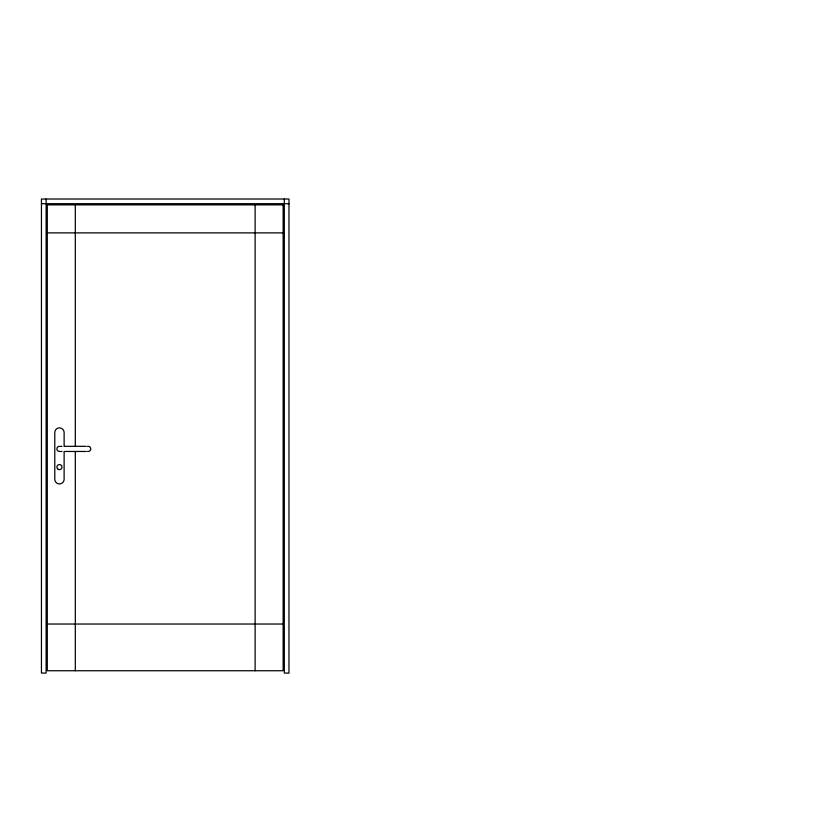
<?xml version="1.0" encoding="UTF-8"?>
<svg xmlns="http://www.w3.org/2000/svg" width="829" height="829" viewBox="0 0 829 829"><rect width="100%" height="100%" fill="white"/><g stroke="black" fill="none" stroke-linecap="round" stroke-linejoin="round"><path stroke-width="1.24" d="M41.45 203.696L288.979 203.696M47.284 232.887L283.145 232.887M60.921 446.323L61.968 446.323M64.465 446.323L86.216 446.323M60.921 451.463L61.968 451.463M64.465 451.463L86.216 451.463M47.284 624.03L283.145 624.03M284.316 199.022L284.316 673.075L288.979 673.075L288.979 199.022L41.45 199.022L41.45 673.075L46.123 673.075L46.123 199.022M255.125 204.856L255.125 670.734M75.315 204.856L75.315 446.593M75.315 451.774L75.315 670.734M64.123 446.427L64.123 432.541A4.673 4.673 0 0 0 59.45 427.878A4.673 4.673 0 0 0 54.787 432.541L54.787 479.245A4.673 4.673 0 0 0 59.45 483.918A4.673 4.673 0 0 0 64.123 479.245L64.123 451.473M60.123 451.37A2.57 2.57 0 0 1 56.88 448.893A2.57 2.57 0 0 1 60.123 446.406M87.511 446.406A2.57 2.57 0 0 1 90.744 448.893A2.57 2.57 0 0 1 87.511 451.37M283.145 204.856L47.284 204.856L47.284 670.734L283.145 670.734L283.145 204.856M58.165 469.328A2.57 2.57 0 0 0 62.02 467.11A2.57 2.57 0 0 0 58.165 464.882A2.57 2.57 0 0 0 58.165 469.328"/></g></svg>
